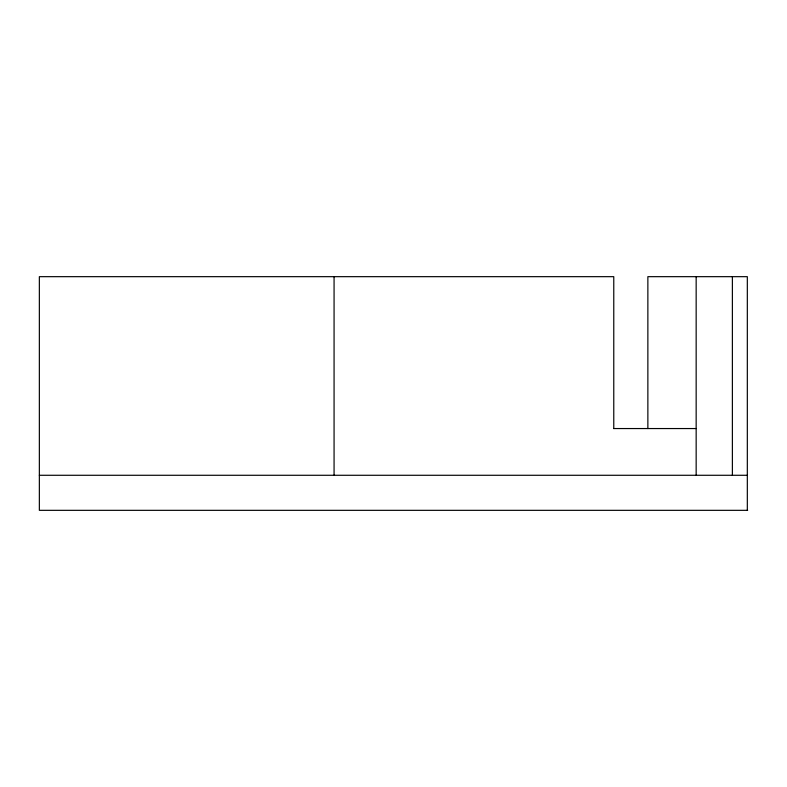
<?xml version="1.0" encoding="UTF-8"?>
<svg xmlns="http://www.w3.org/2000/svg" width="787" height="787" viewBox="0 0 787 787"><rect width="100%" height="100%" fill="white"/><g stroke="black" fill="none" stroke-linecap="round" stroke-linejoin="round"><path stroke-width="1.18" d="M613.644 428.551L696.161 428.551M39.35 475.279L747.325 475.279M747.65 510.33L39.35 510.33L39.35 276.67L613.771 276.67L613.771 428.551M747.325 510.33L747.325 276.67L647.868 276.67L647.868 428.551M732.382 276.67L732.382 475.279M696.161 276.67L696.161 475.279M334.072 276.67L334.072 475.279"/></g></svg>
